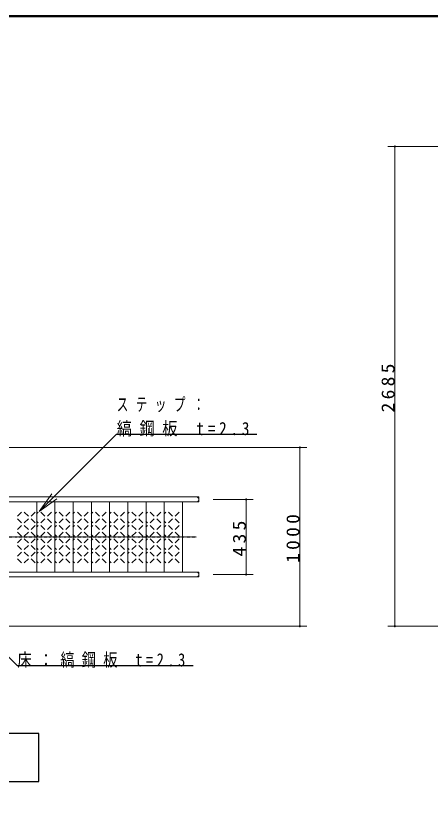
# Model space of a CAD drawing. Units: millimetres at full size; some dimension numbers follow another scale. Extents: x 0 to 15000, y -1655 to 10280.
# Drawn here: x 3639 to 5959, y 5781 to 10280 of the extents above; entities that cross this region are included whole.
import ezdxf

# ---------------------------------------------------------------- set-up
doc = ezdxf.new("R2010")
doc.units = ezdxf.units.MM
doc.linetypes.add('USER2', pattern=[6, 3, -1, 1, -1])
for name, color, linetype, lineweight in [('中心', 20, 'USER2', 25), ('外形', 2, 'Continuous', 25), ('寸法', 2, 'Continuous', 13), ('文字', 2, 'Continuous', 13), ('補助', 2, 'Continuous', 25)]:
    doc.layers.add(name, color=color, linetype=linetype, lineweight=lineweight)
doc.styles.add('ＭＳ ゴシック', font='')
doc.styles.get('ＭＳ ゴシック').set_extended_font_data('MS Gothic')

# ---------------------------------------------------------------- blocks, each defined once
blk = doc.blocks.new('dimension_origin')
at = {"color": 0, "linetype": 'Continuous', "lineweight": -2}
blk.add_circle((0, 0), 1.25, dxfattribs=at)
blk = doc.blocks.new('open_arrow')
at = {"color": 0, "linetype": 'Continuous', "lineweight": -2}
blk.add_lwpolyline([(7.5, 1.25), (0, 0), (7.5, -1.25)], dxfattribs=at)

msp = doc.modelspace()

# ---------------------------------------------------------------- linework, layer by layer
at = {"layer": '中心'}
msp.add_line((3329.858, 7364.936), (4647.852, 7364.936), dxfattribs=at)
at = {"layer": '外形', "color": 7, "lineweight": 13}
for p, q in [((3511.695, 7588.536), (4661.495, 7588.536)), ((3511.695, 7561.336), (4661.495, 7561.336)), ((3754.009, 7561.336), (3754.009, 7168.536)), ((3855.913, 7561.336), (3855.913, 7168.536)), ((3957.818, 7561.336), (3957.818, 7168.536)), ((4059.723, 7561.336), (4059.723, 7168.536)), ((4161.712, 7561.336), (4161.712, 7168.536)), ((4263.533, 7561.336), (4263.533, 7168.536)), ((4365.536, 7561.336), (4365.536, 7168.536)), ((4467.441, 7561.336), (4467.441, 7168.536)), ((4569.252, 7561.336), (4569.252, 7168.536)), ((4661.352, 7588.536), (4661.352, 7561.336)), ((3511.695, 7168.536), (4661.495, 7168.536)), ((4661.352, 7168.536), (4661.352, 7141.336)), ((3511.695, 7141.336), (4661.495, 7141.336))]:
    msp.add_line(p, q, dxfattribs=at)
at = {"layer": '外形', "color": 7, "lineweight": 50}
msp.add_lwpolyline([(0, 0), (0, 10280), (15000, 10280), (15000, 0)], close=True, dxfattribs=at)
at = {"layer": '外形', "color": 7, "lineweight": 13}
for centre in [(4647.752, 7574.936), (4647.752, 7154.936)]:
    msp.add_arc(centre, 13.6, 270, 90, dxfattribs=at)
at = {"layer": '寸法'}
for p, q in [((7293.815, 9549.936), (5717.789, 9549.936)), ((5757.789, 6864.936), (5757.789, 9549.936)), ((3588.495, 7864.936), (5265.96, 7864.936)), ((5225.96, 7864.936), (5225.96, 6864.936)), ((4741.352, 7574.936), (4965.96, 7574.936)), ((4925.96, 7574.936), (4925.96, 7154.936)), ((4741.352, 7154.936), (4965.96, 7154.936)), ((3588.495, 6864.936), (5265.96, 6864.936)), ((6715.815, 6864.936), (5717.789, 6864.936))]:
    msp.add_line(p, q, dxfattribs=at)
at = {"layer": '文字'}
for p, q in [((3768.416, 7507.155), (4200.543, 7939.283)), ((3186.865, 7102.996), (3645.053, 6644.809))]:
    msp.add_line(p, q, dxfattribs=at)
at = {"layer": '文字', "lineweight": 25}
for p, q in [((4200.543, 7939.283), (4985.423, 7939.283)), ((3645.053, 6644.809), (4629.9, 6644.809))]:
    msp.add_line(p, q, dxfattribs=at)
msp.add_lwpolyline([(2060.158, 6265.742), (2060.158, 5995.742), (3765.53, 5995.742), (3765.53, 6265.742)], close=True, dxfattribs=at)
at = {"layer": '補助'}
for p, q in [((3669.799, 7504.236), (3647.299, 7481.736)), ((3684.799, 7504.236), (3707.299, 7481.736)), ((3744.799, 7504.236), (3722.299, 7481.736)), ((3762.567, 7504.236), (3753.162, 7494.831)), ((3777.567, 7504.236), (3800.067, 7481.736)), ((3837.567, 7504.236), (3815.067, 7481.736)), ((3864.472, 7504.236), (3855.067, 7494.831)), ((3879.472, 7504.236), (3901.972, 7481.736)), ((3939.472, 7504.236), (3916.972, 7481.736)), ((3966.377, 7504.236), (3956.972, 7494.831)), ((3981.377, 7504.236), (4003.877, 7481.736)), ((4041.377, 7504.236), (4018.877, 7481.736)), ((4068.282, 7504.236), (4058.877, 7494.831)), ((4083.282, 7504.236), (4105.782, 7481.736)), ((4143.282, 7504.236), (4120.782, 7481.736)), ((4170.187, 7504.236), (4160.782, 7494.831)), ((4185.187, 7504.236), (4207.687, 7481.736)), ((4245.187, 7504.236), (4222.687, 7481.736)), ((4272.092, 7504.236), (4262.687, 7494.831)), ((4287.092, 7504.236), (4309.592, 7481.736)), ((4347.092, 7504.236), (4324.592, 7481.736)), ((4373.997, 7504.236), (4364.592, 7494.831)), ((4388.997, 7504.236), (4411.497, 7481.736)), ((4448.997, 7504.236), (4426.497, 7481.736)), ((4475.902, 7504.236), (4466.497, 7494.831)), ((4490.902, 7504.236), (4513.402, 7481.736)), ((4550.902, 7504.236), (4528.402, 7481.736)), ((3647.299, 7466.736), (3669.799, 7444.236)), ((3669.799, 7429.236), (3647.299, 7406.736)), ((3707.299, 7466.736), (3684.799, 7444.236)), ((3684.799, 7429.236), (3707.299, 7406.736)), ((3722.299, 7466.736), (3744.799, 7444.236)), ((3744.799, 7429.236), (3722.299, 7406.736)), ((3753.162, 7453.641), (3762.567, 7444.236)), ((3762.567, 7429.236), (3753.162, 7419.831)), ((3800.067, 7466.736), (3777.567, 7444.236)), ((3777.567, 7429.236), (3800.067, 7406.736)), ((3815.067, 7466.736), (3837.567, 7444.236)), ((3837.567, 7429.236), (3815.067, 7406.736)), ((3855.067, 7453.641), (3864.472, 7444.236)), ((3864.472, 7429.236), (3855.067, 7419.831)), ((3901.972, 7466.736), (3879.472, 7444.236)), ((3879.472, 7429.236), (3901.972, 7406.736)), ((3916.972, 7466.736), (3939.472, 7444.236)), ((3939.472, 7429.236), (3916.972, 7406.736)), ((3956.972, 7453.641), (3966.377, 7444.236)), ((3966.377, 7429.236), (3956.972, 7419.831)), ((4003.877, 7466.736), (3981.377, 7444.236)), ((3981.377, 7429.236), (4003.877, 7406.736)), ((4018.877, 7466.736), (4041.377, 7444.236)), ((4041.377, 7429.236), (4018.877, 7406.736)), ((4058.877, 7453.641), (4068.282, 7444.236)), ((4068.282, 7429.236), (4058.877, 7419.831)), ((4105.782, 7466.736), (4083.282, 7444.236)), ((4083.282, 7429.236), (4105.782, 7406.736)), ((4120.782, 7466.736), (4143.282, 7444.236)), ((4143.282, 7429.236), (4120.782, 7406.736)), ((4160.782, 7453.641), (4170.187, 7444.236)), ((4170.187, 7429.236), (4160.782, 7419.831)), ((4207.687, 7466.736), (4185.187, 7444.236)), ((4185.187, 7429.236), (4207.687, 7406.736)), ((4222.687, 7466.736), (4245.187, 7444.236)), ((4245.187, 7429.236), (4222.687, 7406.736)), ((4262.687, 7453.641), (4272.092, 7444.236)), ((4272.092, 7429.236), (4262.687, 7419.831)), ((4309.592, 7466.736), (4287.092, 7444.236)), ((4287.092, 7429.236), (4309.592, 7406.736)), ((4324.592, 7466.736), (4347.092, 7444.236)), ((4347.092, 7429.236), (4324.592, 7406.736)), ((4364.592, 7453.641), (4373.997, 7444.236)), ((4373.997, 7429.236), (4364.592, 7419.831)), ((4411.497, 7466.736), (4388.997, 7444.236)), ((4388.997, 7429.236), (4411.497, 7406.736)), ((4426.497, 7466.736), (4448.997, 7444.236)), ((4448.997, 7429.236), (4426.497, 7406.736)), ((4466.497, 7453.641), (4475.902, 7444.236)), ((4475.902, 7429.236), (4466.497, 7419.831)), ((4513.402, 7466.736), (4490.902, 7444.236)), ((4490.902, 7429.236), (4513.402, 7406.736)), ((4528.402, 7466.736), (4550.902, 7444.236)), ((4550.902, 7429.236), (4528.402, 7406.736)), ((3647.299, 7391.736), (3669.799, 7369.236)), ((3707.299, 7391.736), (3684.799, 7369.236)), ((3722.299, 7391.736), (3744.799, 7369.236)), ((3753.162, 7378.641), (3762.567, 7369.236)), ((3800.067, 7391.736), (3777.567, 7369.236)), ((3815.067, 7391.736), (3837.567, 7369.236)), ((3855.067, 7378.641), (3864.472, 7369.236)), ((3901.972, 7391.736), (3879.472, 7369.236)), ((3916.972, 7391.736), (3939.472, 7369.236)), ((3956.972, 7378.641), (3966.377, 7369.236)), ((4003.877, 7391.736), (3981.377, 7369.236)), ((4018.877, 7391.736), (4041.377, 7369.236)), ((4058.877, 7378.641), (4068.282, 7369.236)), ((4105.782, 7391.736), (4083.282, 7369.236)), ((4120.782, 7391.736), (4143.282, 7369.236)), ((4160.782, 7378.641), (4170.187, 7369.236)), ((4207.687, 7391.736), (4185.187, 7369.236)), ((4222.687, 7391.736), (4245.187, 7369.236)), ((4262.687, 7378.641), (4272.092, 7369.236)), ((4309.592, 7391.736), (4287.092, 7369.236)), ((4324.592, 7391.736), (4347.092, 7369.236)), ((4364.592, 7378.641), (4373.997, 7369.236)), ((4411.497, 7391.736), (4388.997, 7369.236)), ((4426.497, 7391.736), (4448.997, 7369.236)), ((4466.497, 7378.641), (4475.902, 7369.236)), ((4513.402, 7391.736), (4490.902, 7369.236)), ((4528.402, 7391.736), (4550.902, 7369.236)), ((3669.799, 7354.236), (3647.299, 7331.736)), ((3684.799, 7354.236), (3707.299, 7331.736)), ((3744.799, 7354.236), (3722.299, 7331.736)), ((3762.567, 7354.236), (3753.162, 7344.831)), ((3777.567, 7354.236), (3800.067, 7331.736)), ((3837.567, 7354.236), (3815.067, 7331.736)), ((3864.472, 7354.236), (3855.067, 7344.831)), ((3879.472, 7354.236), (3901.972, 7331.736)), ((3939.472, 7354.236), (3916.972, 7331.736)), ((3966.377, 7354.236), (3956.972, 7344.831)), ((3981.377, 7354.236), (4003.877, 7331.736)), ((4041.377, 7354.236), (4018.877, 7331.736)), ((4068.282, 7354.236), (4058.877, 7344.831)), ((4083.282, 7354.236), (4105.782, 7331.736)), ((4143.282, 7354.236), (4120.782, 7331.736)), ((4170.187, 7354.236), (4160.782, 7344.831)), ((4185.187, 7354.236), (4207.687, 7331.736)), ((4245.187, 7354.236), (4222.687, 7331.736)), ((4272.092, 7354.236), (4262.687, 7344.831)), ((4287.092, 7354.236), (4309.592, 7331.736)), ((4347.092, 7354.236), (4324.592, 7331.736)), ((4373.997, 7354.236), (4364.592, 7344.831)), ((4388.997, 7354.236), (4411.497, 7331.736)), ((4448.997, 7354.236), (4426.497, 7331.736)), ((4475.902, 7354.236), (4466.497, 7344.831)), ((4490.902, 7354.236), (4513.402, 7331.736)), ((4550.902, 7354.236), (4528.402, 7331.736)), ((3647.299, 7316.736), (3669.799, 7294.236)), ((3707.299, 7316.736), (3684.799, 7294.236)), ((3722.299, 7316.736), (3744.799, 7294.236)), ((3753.162, 7303.641), (3762.567, 7294.236)), ((3800.067, 7316.736), (3777.567, 7294.236)), ((3815.067, 7316.736), (3837.567, 7294.236)), ((3855.067, 7303.641), (3864.472, 7294.236)), ((3901.972, 7316.736), (3879.472, 7294.236)), ((3916.972, 7316.736), (3939.472, 7294.236)), ((3956.972, 7303.641), (3966.377, 7294.236)), ((4003.877, 7316.736), (3981.377, 7294.236)), ((4018.877, 7316.736), (4041.377, 7294.236)), ((4058.877, 7303.641), (4068.282, 7294.236)), ((4105.782, 7316.736), (4083.282, 7294.236)), ((4120.782, 7316.736), (4143.282, 7294.236)), ((4160.782, 7303.641), (4170.187, 7294.236)), ((4207.687, 7316.736), (4185.187, 7294.236)), ((4222.687, 7316.736), (4245.187, 7294.236)), ((4262.687, 7303.641), (4272.092, 7294.236)), ((4309.592, 7316.736), (4287.092, 7294.236)), ((4324.592, 7316.736), (4347.092, 7294.236)), ((4364.592, 7303.641), (4373.997, 7294.236)), ((4411.497, 7316.736), (4388.997, 7294.236)), ((4426.497, 7316.736), (4448.997, 7294.236)), ((4466.497, 7303.641), (4475.902, 7294.236)), ((4513.402, 7316.736), (4490.902, 7294.236)), ((4528.402, 7316.736), (4550.902, 7294.236)), ((3669.799, 7279.236), (3647.299, 7256.736)), ((3684.799, 7279.236), (3707.299, 7256.736)), ((3744.799, 7279.236), (3722.299, 7256.736)), ((3762.567, 7279.236), (3753.162, 7269.831)), ((3777.567, 7279.236), (3800.067, 7256.736)), ((3837.567, 7279.236), (3815.067, 7256.736)), ((3864.472, 7279.236), (3855.067, 7269.831)), ((3879.472, 7279.236), (3901.972, 7256.736)), ((3939.472, 7279.236), (3916.972, 7256.736)), ((3966.377, 7279.236), (3956.972, 7269.831)), ((3981.377, 7279.236), (4003.877, 7256.736)), ((4041.377, 7279.236), (4018.877, 7256.736)), ((4068.282, 7279.236), (4058.877, 7269.831)), ((4083.282, 7279.236), (4105.782, 7256.736)), ((4143.282, 7279.236), (4120.782, 7256.736)), ((4170.187, 7279.236), (4160.782, 7269.831)), ((4185.187, 7279.236), (4207.687, 7256.736)), ((4245.187, 7279.236), (4222.687, 7256.736)), ((4272.092, 7279.236), (4262.687, 7269.831)), ((4287.092, 7279.236), (4309.592, 7256.736)), ((4347.092, 7279.236), (4324.592, 7256.736)), ((4373.997, 7279.236), (4364.592, 7269.831)), ((4388.997, 7279.236), (4411.497, 7256.736)), ((4448.997, 7279.236), (4426.497, 7256.736)), ((4475.902, 7279.236), (4466.497, 7269.831)), ((4490.902, 7279.236), (4513.402, 7256.736)), ((4550.902, 7279.236), (4528.402, 7256.736)), ((3647.299, 7241.736), (3669.799, 7219.236)), ((3707.299, 7241.736), (3684.799, 7219.236)), ((3722.299, 7241.736), (3744.799, 7219.236)), ((3753.162, 7228.641), (3762.567, 7219.236)), ((3800.067, 7241.736), (3777.567, 7219.236)), ((3815.067, 7241.736), (3837.567, 7219.236)), ((3855.067, 7228.641), (3864.472, 7219.236)), ((3901.972, 7241.736), (3879.472, 7219.236)), ((3916.972, 7241.736), (3939.472, 7219.236)), ((3956.972, 7228.641), (3966.377, 7219.236)), ((4003.877, 7241.736), (3981.377, 7219.236)), ((4018.877, 7241.736), (4041.377, 7219.236)), ((4058.877, 7228.641), (4068.282, 7219.236)), ((4105.782, 7241.736), (4083.282, 7219.236)), ((4120.782, 7241.736), (4143.282, 7219.236)), ((4160.782, 7228.641), (4170.187, 7219.236)), ((4207.687, 7241.736), (4185.187, 7219.236)), ((4222.687, 7241.736), (4245.187, 7219.236)), ((4262.687, 7228.641), (4272.092, 7219.236)), ((4309.592, 7241.736), (4287.092, 7219.236)), ((4324.592, 7241.736), (4347.092, 7219.236)), ((4364.592, 7228.641), (4373.997, 7219.236)), ((4411.497, 7241.736), (4388.997, 7219.236)), ((4426.497, 7241.736), (4448.997, 7219.236)), ((4466.497, 7228.641), (4475.902, 7219.236)), ((4513.402, 7241.736), (4490.902, 7219.236)), ((4528.402, 7241.736), (4550.902, 7219.236))]:
    msp.add_line(p, q, dxfattribs=at)

# ---------------------------------------------------------------- block references
at = {"layer": '寸法', "xscale": 2.67, "yscale": 2.67}
for p, rotation in [((5757.789, 9549.936), 270), ((5225.96, 7864.936), 270), ((4925.96, 7574.936), 270), ((4925.96, 7154.936), 90), ((5225.96, 6864.936), 90), ((5757.789, 6864.936), 90)]:
    msp.add_blockref('dimension_origin', p, dxfattribs=dict(at, rotation=rotation))
at = {"layer": '文字', "xscale": 16, "yscale": 16, "rotation": 45}
msp.add_blockref('open_arrow', (3768.416, 7507.155), dxfattribs=at)

# ---------------------------------------------------------------- texts
at = {"layer": '寸法', "char_height": 73.31, "attachment_point": 8, "rotation": 90, "style": 'ＭＳ ゴシック'}
for s, insert in [('\\T1.33;\\W1.1;2685', (5756.789, 8207.436)), ('\\T1.33;\\W1.1;1000', (5224.96, 7364.936)), ('\\T1.33;\\W1.1;435', (4924.96, 7364.936))]:
    msp.add_mtext(s, dxfattribs=dict(at, insert=insert))
at = {"layer": '文字', "char_height": 73.31, "attachment_point": 7, "style": 'ＭＳ ゴシック'}
for s, insert in [('\\T1.64;\\W0.65;ステップ：', (4201.475, 8062.591)), ('\\T1.64;\\W0.65;ステップ：', (4201.475, 8062.591)), ('\\T1.5;\\W0.85;縞鋼板\\~t=2.3', (4201.475, 7926.926)), ('\\T1.5;\\W0.85;縞鋼板\\~t=2.3', (4201.475, 7926.926)), ('\\T1.5;\\W0.8;床：縞鋼板\\~t=2.3', (3645.984, 6632.452))]:
    msp.add_mtext(s, dxfattribs=dict(at, insert=insert))

doc.saveas('drawing.dxf')
